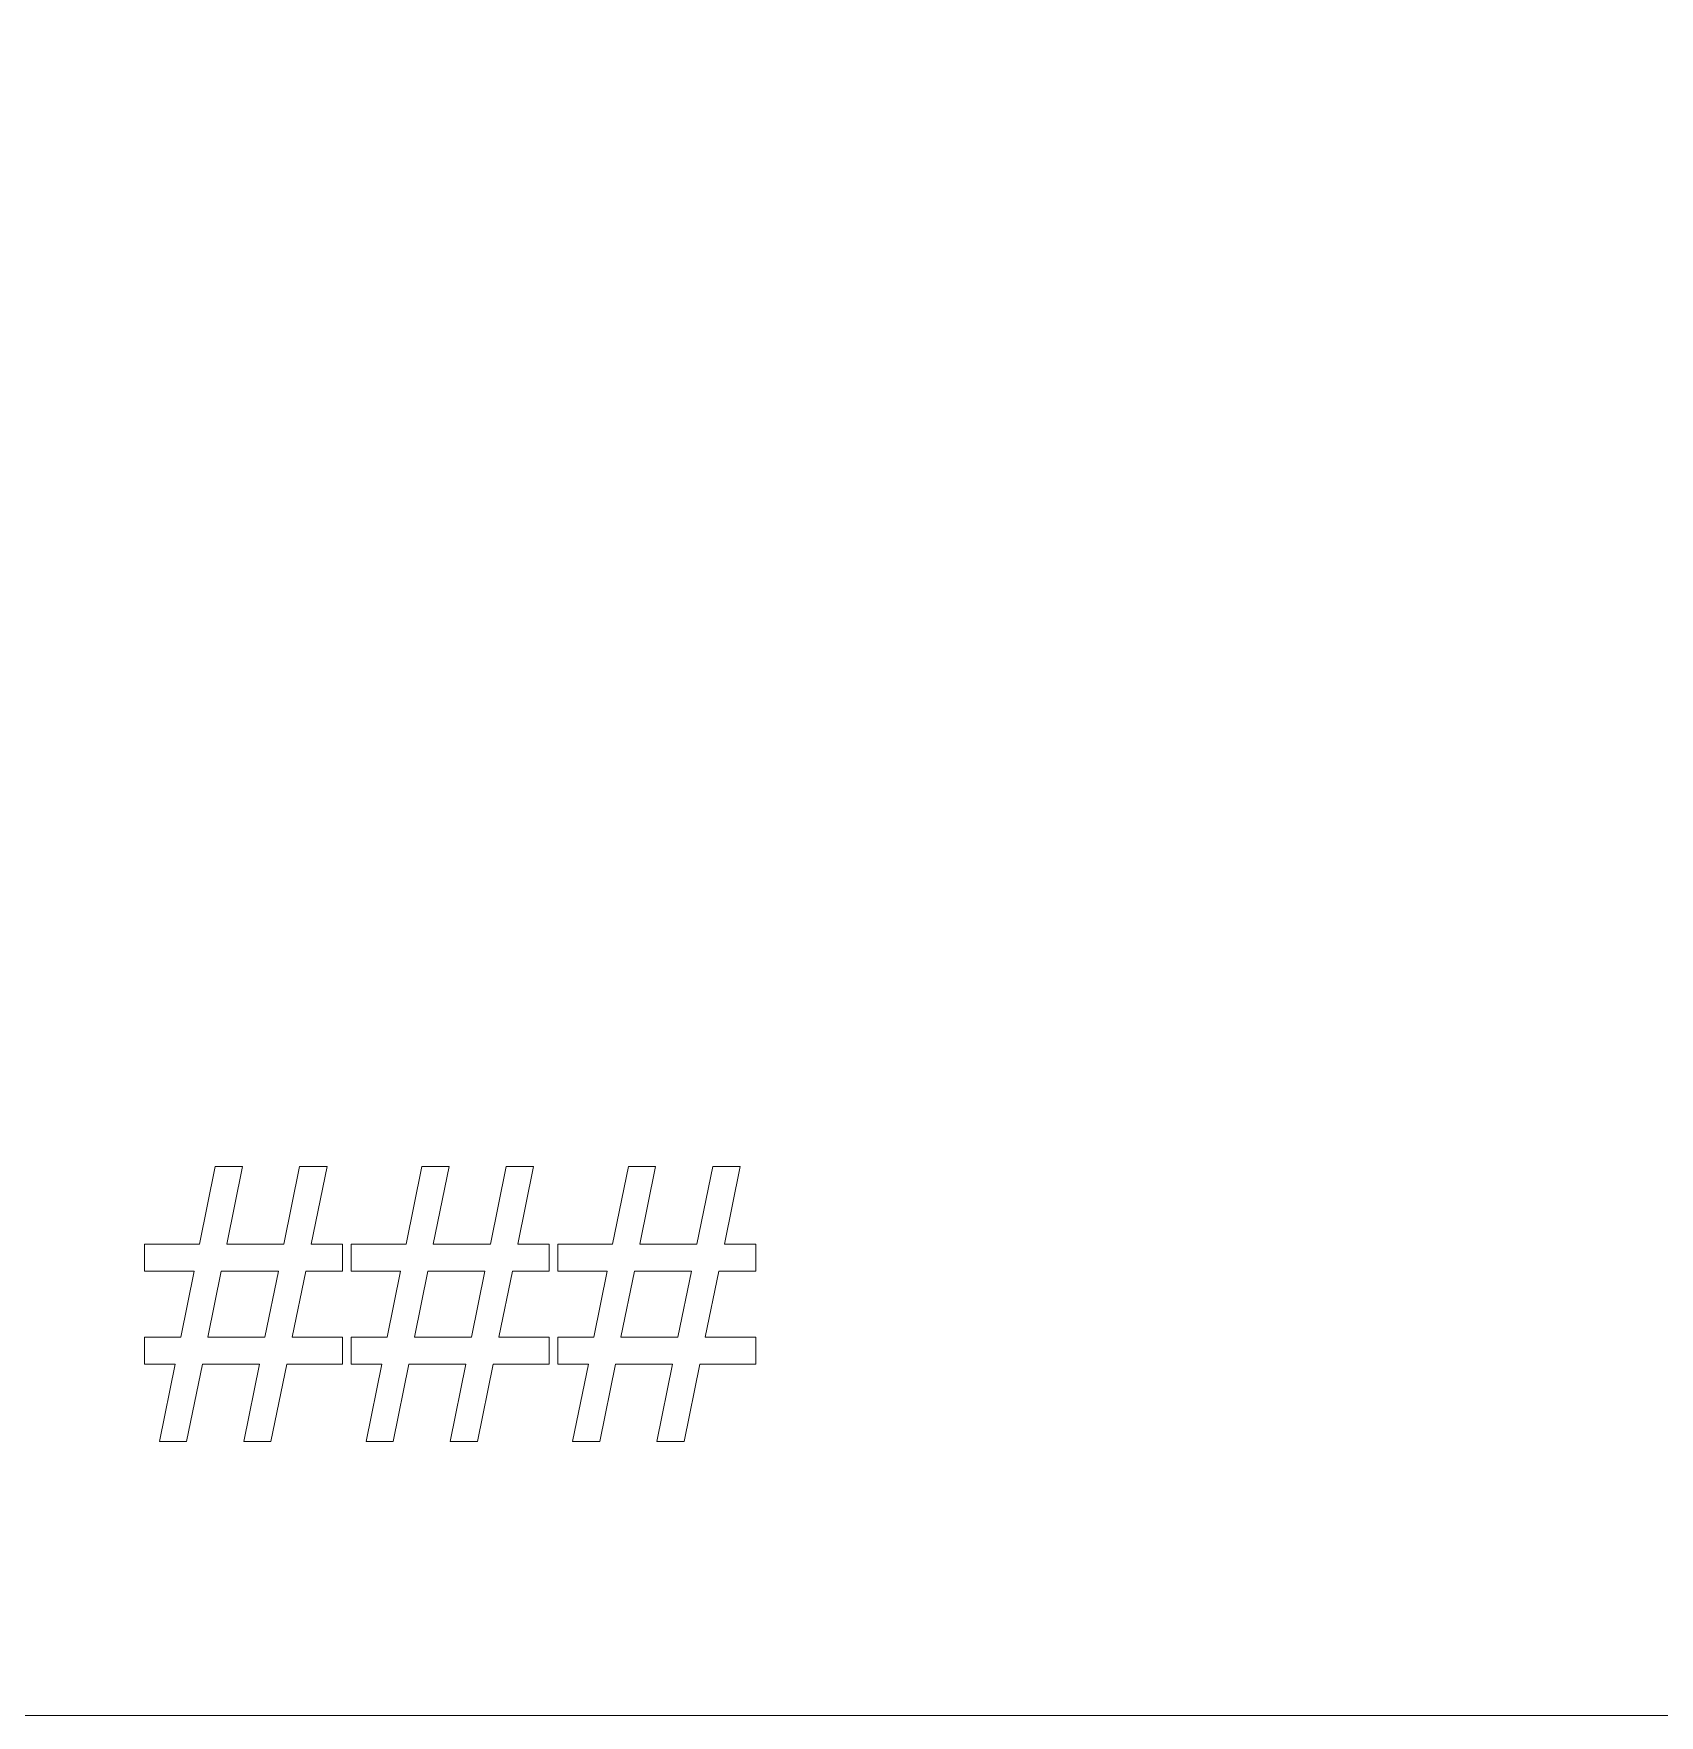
# Model space of a CAD drawing. Header units: millimetres. Extents: x -386 to 231, y -1182 to 269.
# Drawn here: x -129.92 to -92.86, y -30.61 to 7.73 of the extents above; entities that cross this region are included whole.
import ezdxf

# ---------------------------------------------------------------- set-up
doc = ezdxf.new("R2010")
doc.units = ezdxf.units.MM
doc.header["$MEASUREMENT"] = 0
doc.layers.add('3MM_POLY_SHELL', color=7, linetype='Continuous')

msp = doc.modelspace()

# ---------------------------------------------------------------- linework, layer by layer
at = {"layer": '3MM_POLY_SHELL', "color": 250, "lineweight": 9}
msp.add_open_spline([(129.5705, 244.3883), (129.5705, 244.3883), (129.5705, 85.1493), (129.5705, 85.1493), (129.5705, 85.1493), (129.5705, 74.8907), (126.4151, 64.8803), (120.5321, 56.4761), (120.5321, 56.4761), (120.5321, 56.4761), (74.4994, -9.285), (74.4994, -9.285), (74.4994, -9.285), (65.1429, -22.6513), (49.8534, -30.6119), (33.5378, -30.6119), (33.5378, -30.6119), (33.5378, -30.6119), (-120.4295, -30.6119), (-120.4295, -30.6119), (-120.4295, -30.6119), (-120.4295, -30.6119), (-274.3967, -30.6119), (-274.3967, -30.6119), (-274.3967, -30.6119), (-290.7124, -30.6119), (-306.0018, -22.6513), (-315.3583, -9.285), (-315.3583, -9.285), (-315.3583, -9.285), (-361.3911, 56.4761), (-361.3911, 56.4761), (-361.3911, 56.4761), (-367.274, 64.8803), (-370.4295, 74.8907), (-370.4295, 85.1493), (-370.4295, 85.1493), (-370.4295, 85.1493), (-370.4295, 244.3881), (-370.4295, 244.3881), (-370.4295, 244.3881), (-370.4295, 251.0186), (-367.7955, 257.3774), (-363.1071, 262.0658), (-363.1071, 262.0658), (-358.4187, 266.7542), (-352.0599, 269.3881), (-345.4295, 269.3881), (-345.4295, 269.3881), (-345.4295, 269.3881), (-340.9246, 269.3881), (-340.9246, 269.3881), (-340.9246, 269.3881), (-329.0075, 269.3881), (-318.7472, 260.9767), (-316.41, 249.2911), (-316.41, 249.2911), (-316.41, 249.2911), (-304.6611, 190.5464), (-304.6611, 190.5464), (-304.6611, 190.5464), (-301.9604, 177.0428), (-293.8098, 165.2509), (-282.132, 157.9522), (-282.132, 157.9522), (-282.132, 157.9522), (-220.4295, 119.3881), (-220.4295, 119.3881), (-220.4295, 119.3881), (-220.4295, 119.3881), (-20.4295, 119.3881), (-20.4295, 119.3881), (-20.4295, 119.3881), (-20.4295, 119.3881), (41.2731, 157.9522), (41.2731, 157.9522), (41.2731, 157.9522), (52.9509, 165.2509), (61.1015, 177.0428), (63.8022, 190.5464), (63.8022, 190.5464), (63.8022, 190.5464), (75.5511, 249.2911), (75.5511, 249.2911), (75.5511, 249.2911), (77.8882, 260.9767), (88.1486, 269.3881), (100.0656, 269.3881), (100.0656, 269.3881), (100.0656, 269.3881), (104.5705, 269.3881), (104.5705, 269.3881), (104.5705, 269.3881), (118.3776, 269.3881), (129.5705, 258.1953), (129.5705, 244.3883)], degree=3, knots=[0, 0, 0, 0, 0.04, 0.04, 0.04, 0.04, 0.08, 0.08, 0.08, 0.08, 0.12, 0.12, 0.12, 0.12, 0.16, 0.16, 0.16, 0.16, 0.2, 0.2, 0.2, 0.2, 0.24, 0.24, 0.24, 0.24, 0.28, 0.28, 0.28, 0.28, 0.32, 0.32, 0.32, 0.32, 0.36, 0.36, 0.36, 0.36, 0.4, 0.4, 0.4, 0.4, 0.44, 0.44, 0.44, 0.44, 0.48, 0.48, 0.48, 0.48, 0.52, 0.52, 0.52, 0.52, 0.56, 0.56, 0.56, 0.56, 0.6, 0.6, 0.6, 0.6, 0.64, 0.64, 0.64, 0.64, 0.68, 0.68, 0.68, 0.68, 0.72, 0.72, 0.72, 0.72, 0.76, 0.76, 0.76, 0.76, 0.8, 0.8, 0.8, 0.8, 0.84, 0.84, 0.84, 0.84, 0.88, 0.88, 0.88, 0.88, 0.92, 0.92, 0.92, 0.92, 1, 1, 1, 1], dxfattribs=at)
at = {"layer": '3MM_POLY_SHELL', "color": 140, "lineweight": 9}
for points, knots in [([(-127.0491, -24.3649), (-127.0491, -24.3649), (-126.6893, -22.6038), (-126.6893, -22.6038), (-126.6893, -22.6038), (-126.6893, -22.6038), (-127.3878, -22.6038), (-127.3878, -22.6038), (-127.3878, -22.6038), (-127.3878, -22.6038), (-127.3878, -21.9886), (-127.3878, -21.9886), (-127.3878, -21.9886), (-127.3878, -21.9886), (-126.5651, -21.9886), (-126.5651, -21.9886), (-126.5651, -21.9886), (-126.5651, -21.9886), (-126.2603, -20.4872), (-126.2603, -20.4872), (-126.2603, -20.4872), (-126.2603, -20.4872), (-127.3878, -20.4872), (-127.3878, -20.4872), (-127.3878, -20.4872), (-127.3878, -20.4872), (-127.3878, -19.8719), (-127.3878, -19.8719), (-127.3878, -19.8719), (-127.3878, -19.8719), (-126.1362, -19.8719), (-126.1362, -19.8719), (-126.1362, -19.8719), (-126.1362, -19.8719), (-125.7763, -18.0981), (-125.7763, -18.0981), (-125.7763, -18.0981), (-125.7763, -18.0981), (-125.1554, -18.0981), (-125.1554, -18.0981), (-125.1554, -18.0981), (-125.1554, -18.0981), (-125.5153, -19.8719), (-125.5153, -19.8719), (-125.5153, -19.8719), (-125.5153, -19.8719), (-124.2128, -19.8719), (-124.2128, -19.8719), (-124.2128, -19.8719), (-124.2128, -19.8719), (-123.8544, -18.0981), (-123.8544, -18.0981), (-123.8544, -18.0981), (-123.8544, -18.0981), (-123.2292, -18.0981), (-123.2292, -18.0981), (-123.2292, -18.0981), (-123.2292, -18.0981), (-123.5891, -19.8719), (-123.5891, -19.8719), (-123.5891, -19.8719), (-123.5891, -19.8719), (-122.8736, -19.8719), (-122.8736, -19.8719), (-122.8736, -19.8719), (-122.8736, -19.8719), (-122.8736, -20.4872), (-122.8736, -20.4872), (-122.8736, -20.4872), (-122.8736, -20.4872), (-123.7133, -20.4872), (-123.7133, -20.4872), (-123.7133, -20.4872), (-123.7133, -20.4872), (-124.0237, -21.9886), (-124.0237, -21.9886), (-124.0237, -21.9886), (-124.0237, -21.9886), (-122.8736, -21.9886), (-122.8736, -21.9886), (-122.8736, -21.9886), (-122.8736, -21.9886), (-122.8736, -22.6038), (-122.8736, -22.6038), (-122.8736, -22.6038), (-122.8736, -22.6038), (-124.1479, -22.6038), (-124.1479, -22.6038), (-124.1479, -22.6038), (-124.1479, -22.6038), (-124.5063, -24.3649), (-124.5063, -24.3649), (-124.5063, -24.3649), (-124.5063, -24.3649), (-125.1272, -24.3649), (-125.1272, -24.3649), (-125.1272, -24.3649), (-125.1272, -24.3649), (-124.7716, -22.6038), (-124.7716, -22.6038), (-124.7716, -22.6038), (-124.7716, -22.6038), (-126.0698, -22.6038), (-126.0698, -22.6038), (-126.0698, -22.6038), (-126.0698, -22.6038), (-126.4297, -24.3649), (-126.4297, -24.3649), (-126.4297, -24.3649), (-126.4297, -24.3649), (-127.0491, -24.3649), (-127.0491, -24.3649)], [0, 0, 0, 0, 0.0344828, 0.0344828, 0.0344828, 0.0344828, 0.0689655, 0.0689655, 0.0689655, 0.0689655, 0.1034483, 0.1034483, 0.1034483, 0.1034483, 0.137931, 0.137931, 0.137931, 0.137931, 0.1724138, 0.1724138, 0.1724138, 0.1724138, 0.2068966, 0.2068966, 0.2068966, 0.2068966, 0.2413793, 0.2413793, 0.2413793, 0.2413793, 0.2758621, 0.2758621, 0.2758621, 0.2758621, 0.3103448, 0.3103448, 0.3103448, 0.3103448, 0.3448276, 0.3448276, 0.3448276, 0.3448276, 0.3793103, 0.3793103, 0.3793103, 0.3793103, 0.4137931, 0.4137931, 0.4137931, 0.4137931, 0.4482759, 0.4482759, 0.4482759, 0.4482759, 0.4827586, 0.4827586, 0.4827586, 0.4827586, 0.5172414, 0.5172414, 0.5172414, 0.5172414, 0.5517241, 0.5517241, 0.5517241, 0.5517241, 0.5862069, 0.5862069, 0.5862069, 0.5862069, 0.6206897, 0.6206897, 0.6206897, 0.6206897, 0.6551724, 0.6551724, 0.6551724, 0.6551724, 0.6896552, 0.6896552, 0.6896552, 0.6896552, 0.7241379, 0.7241379, 0.7241379, 0.7241379, 0.7586207, 0.7586207, 0.7586207, 0.7586207, 0.7931034, 0.7931034, 0.7931034, 0.7931034, 0.8275862, 0.8275862, 0.8275862, 0.8275862, 0.862069, 0.862069, 0.862069, 0.862069, 0.8965517, 0.8965517, 0.8965517, 0.8965517, 0.9310345, 0.9310345, 0.9310345, 0.9310345, 1, 1, 1, 1]), ([(-122.3402, -24.3649), (-122.3402, -24.3649), (-121.9804, -22.6038), (-121.9804, -22.6038), (-121.9804, -22.6038), (-121.9804, -22.6038), (-122.6789, -22.6038), (-122.6789, -22.6038), (-122.6789, -22.6038), (-122.6789, -22.6038), (-122.6789, -21.9886), (-122.6789, -21.9886), (-122.6789, -21.9886), (-122.6789, -21.9886), (-121.8562, -21.9886), (-121.8562, -21.9886), (-121.8562, -21.9886), (-121.8562, -21.9886), (-121.5514, -20.4872), (-121.5514, -20.4872), (-121.5514, -20.4872), (-121.5514, -20.4872), (-122.6789, -20.4872), (-122.6789, -20.4872), (-122.6789, -20.4872), (-122.6789, -20.4872), (-122.6789, -19.8719), (-122.6789, -19.8719), (-122.6789, -19.8719), (-122.6789, -19.8719), (-121.4273, -19.8719), (-121.4273, -19.8719), (-121.4273, -19.8719), (-121.4273, -19.8719), (-121.0674, -18.0981), (-121.0674, -18.0981), (-121.0674, -18.0981), (-121.0674, -18.0981), (-120.4465, -18.0981), (-120.4465, -18.0981), (-120.4465, -18.0981), (-120.4465, -18.0981), (-120.8064, -19.8719), (-120.8064, -19.8719), (-120.8064, -19.8719), (-120.8064, -19.8719), (-119.5039, -19.8719), (-119.5039, -19.8719), (-119.5039, -19.8719), (-119.5039, -19.8719), (-119.1455, -18.0981), (-119.1455, -18.0981), (-119.1455, -18.0981), (-119.1455, -18.0981), (-118.5203, -18.0981), (-118.5203, -18.0981), (-118.5203, -18.0981), (-118.5203, -18.0981), (-118.8802, -19.8719), (-118.8802, -19.8719), (-118.8802, -19.8719), (-118.8802, -19.8719), (-118.1647, -19.8719), (-118.1647, -19.8719), (-118.1647, -19.8719), (-118.1647, -19.8719), (-118.1647, -20.4872), (-118.1647, -20.4872), (-118.1647, -20.4872), (-118.1647, -20.4872), (-119.0044, -20.4872), (-119.0044, -20.4872), (-119.0044, -20.4872), (-119.0044, -20.4872), (-119.3148, -21.9886), (-119.3148, -21.9886), (-119.3148, -21.9886), (-119.3148, -21.9886), (-118.1647, -21.9886), (-118.1647, -21.9886), (-118.1647, -21.9886), (-118.1647, -21.9886), (-118.1647, -22.6038), (-118.1647, -22.6038), (-118.1647, -22.6038), (-118.1647, -22.6038), (-119.439, -22.6038), (-119.439, -22.6038), (-119.439, -22.6038), (-119.439, -22.6038), (-119.7974, -24.3649), (-119.7974, -24.3649), (-119.7974, -24.3649), (-119.7974, -24.3649), (-120.4183, -24.3649), (-120.4183, -24.3649), (-120.4183, -24.3649), (-120.4183, -24.3649), (-120.0627, -22.6038), (-120.0627, -22.6038), (-120.0627, -22.6038), (-120.0627, -22.6038), (-121.3609, -22.6038), (-121.3609, -22.6038), (-121.3609, -22.6038), (-121.3609, -22.6038), (-121.7208, -24.3649), (-121.7208, -24.3649), (-121.7208, -24.3649), (-121.7208, -24.3649), (-122.3402, -24.3649), (-122.3402, -24.3649)], [0, 0, 0, 0, 0.0344828, 0.0344828, 0.0344828, 0.0344828, 0.0689655, 0.0689655, 0.0689655, 0.0689655, 0.1034483, 0.1034483, 0.1034483, 0.1034483, 0.137931, 0.137931, 0.137931, 0.137931, 0.1724138, 0.1724138, 0.1724138, 0.1724138, 0.2068966, 0.2068966, 0.2068966, 0.2068966, 0.2413793, 0.2413793, 0.2413793, 0.2413793, 0.2758621, 0.2758621, 0.2758621, 0.2758621, 0.3103448, 0.3103448, 0.3103448, 0.3103448, 0.3448276, 0.3448276, 0.3448276, 0.3448276, 0.3793103, 0.3793103, 0.3793103, 0.3793103, 0.4137931, 0.4137931, 0.4137931, 0.4137931, 0.4482759, 0.4482759, 0.4482759, 0.4482759, 0.4827586, 0.4827586, 0.4827586, 0.4827586, 0.5172414, 0.5172414, 0.5172414, 0.5172414, 0.5517241, 0.5517241, 0.5517241, 0.5517241, 0.5862069, 0.5862069, 0.5862069, 0.5862069, 0.6206897, 0.6206897, 0.6206897, 0.6206897, 0.6551724, 0.6551724, 0.6551724, 0.6551724, 0.6896552, 0.6896552, 0.6896552, 0.6896552, 0.7241379, 0.7241379, 0.7241379, 0.7241379, 0.7586207, 0.7586207, 0.7586207, 0.7586207, 0.7931034, 0.7931034, 0.7931034, 0.7931034, 0.8275862, 0.8275862, 0.8275862, 0.8275862, 0.862069, 0.862069, 0.862069, 0.862069, 0.8965517, 0.8965517, 0.8965517, 0.8965517, 0.9310345, 0.9310345, 0.9310345, 0.9310345, 1, 1, 1, 1]), ([(-117.6313, -24.3649), (-117.6313, -24.3649), (-117.2715, -22.6038), (-117.2715, -22.6038), (-117.2715, -22.6038), (-117.2715, -22.6038), (-117.97, -22.6038), (-117.97, -22.6038), (-117.97, -22.6038), (-117.97, -22.6038), (-117.97, -21.9886), (-117.97, -21.9886), (-117.97, -21.9886), (-117.97, -21.9886), (-117.1473, -21.9886), (-117.1473, -21.9886), (-117.1473, -21.9886), (-117.1473, -21.9886), (-116.8425, -20.4872), (-116.8425, -20.4872), (-116.8425, -20.4872), (-116.8425, -20.4872), (-117.97, -20.4872), (-117.97, -20.4872), (-117.97, -20.4872), (-117.97, -20.4872), (-117.97, -19.8719), (-117.97, -19.8719), (-117.97, -19.8719), (-117.97, -19.8719), (-116.7184, -19.8719), (-116.7184, -19.8719), (-116.7184, -19.8719), (-116.7184, -19.8719), (-116.3585, -18.0981), (-116.3585, -18.0981), (-116.3585, -18.0981), (-116.3585, -18.0981), (-115.7376, -18.0981), (-115.7376, -18.0981), (-115.7376, -18.0981), (-115.7376, -18.0981), (-116.0975, -19.8719), (-116.0975, -19.8719), (-116.0975, -19.8719), (-116.0975, -19.8719), (-114.795, -19.8719), (-114.795, -19.8719), (-114.795, -19.8719), (-114.795, -19.8719), (-114.4366, -18.0981), (-114.4366, -18.0981), (-114.4366, -18.0981), (-114.4366, -18.0981), (-113.8114, -18.0981), (-113.8114, -18.0981), (-113.8114, -18.0981), (-113.8114, -18.0981), (-114.1713, -19.8719), (-114.1713, -19.8719), (-114.1713, -19.8719), (-114.1713, -19.8719), (-113.4558, -19.8719), (-113.4558, -19.8719), (-113.4558, -19.8719), (-113.4558, -19.8719), (-113.4558, -20.4872), (-113.4558, -20.4872), (-113.4558, -20.4872), (-113.4558, -20.4872), (-114.2955, -20.4872), (-114.2955, -20.4872), (-114.2955, -20.4872), (-114.2955, -20.4872), (-114.6059, -21.9886), (-114.6059, -21.9886), (-114.6059, -21.9886), (-114.6059, -21.9886), (-113.4558, -21.9886), (-113.4558, -21.9886), (-113.4558, -21.9886), (-113.4558, -21.9886), (-113.4558, -22.6038), (-113.4558, -22.6038), (-113.4558, -22.6038), (-113.4558, -22.6038), (-114.7301, -22.6038), (-114.7301, -22.6038), (-114.7301, -22.6038), (-114.7301, -22.6038), (-115.0885, -24.3649), (-115.0885, -24.3649), (-115.0885, -24.3649), (-115.0885, -24.3649), (-115.7094, -24.3649), (-115.7094, -24.3649), (-115.7094, -24.3649), (-115.7094, -24.3649), (-115.3538, -22.6038), (-115.3538, -22.6038), (-115.3538, -22.6038), (-115.3538, -22.6038), (-116.652, -22.6038), (-116.652, -22.6038), (-116.652, -22.6038), (-116.652, -22.6038), (-117.0119, -24.3649), (-117.0119, -24.3649), (-117.0119, -24.3649), (-117.0119, -24.3649), (-117.6313, -24.3649), (-117.6313, -24.3649)], [0, 0, 0, 0, 0.0344828, 0.0344828, 0.0344828, 0.0344828, 0.0689655, 0.0689655, 0.0689655, 0.0689655, 0.1034483, 0.1034483, 0.1034483, 0.1034483, 0.137931, 0.137931, 0.137931, 0.137931, 0.1724138, 0.1724138, 0.1724138, 0.1724138, 0.2068966, 0.2068966, 0.2068966, 0.2068966, 0.2413793, 0.2413793, 0.2413793, 0.2413793, 0.2758621, 0.2758621, 0.2758621, 0.2758621, 0.3103448, 0.3103448, 0.3103448, 0.3103448, 0.3448276, 0.3448276, 0.3448276, 0.3448276, 0.3793103, 0.3793103, 0.3793103, 0.3793103, 0.4137931, 0.4137931, 0.4137931, 0.4137931, 0.4482759, 0.4482759, 0.4482759, 0.4482759, 0.4827586, 0.4827586, 0.4827586, 0.4827586, 0.5172414, 0.5172414, 0.5172414, 0.5172414, 0.5517241, 0.5517241, 0.5517241, 0.5517241, 0.5862069, 0.5862069, 0.5862069, 0.5862069, 0.6206897, 0.6206897, 0.6206897, 0.6206897, 0.6551724, 0.6551724, 0.6551724, 0.6551724, 0.6896552, 0.6896552, 0.6896552, 0.6896552, 0.7241379, 0.7241379, 0.7241379, 0.7241379, 0.7586207, 0.7586207, 0.7586207, 0.7586207, 0.7931034, 0.7931034, 0.7931034, 0.7931034, 0.8275862, 0.8275862, 0.8275862, 0.8275862, 0.862069, 0.862069, 0.862069, 0.862069, 0.8965517, 0.8965517, 0.8965517, 0.8965517, 0.9310345, 0.9310345, 0.9310345, 0.9310345, 1, 1, 1, 1]), ([(-125.9456, -21.9886), (-125.9456, -21.9886), (-124.6474, -21.9886), (-124.6474, -21.9886), (-124.6474, -21.9886), (-124.6474, -21.9886), (-124.337, -20.4872), (-124.337, -20.4872), (-124.337, -20.4872), (-124.337, -20.4872), (-125.6394, -20.4872), (-125.6394, -20.4872), (-125.6394, -20.4872), (-125.6394, -20.4872), (-125.9456, -21.9886), (-125.9456, -21.9886)], [0, 0, 0, 0, 0.2, 0.2, 0.2, 0.2, 0.4, 0.4, 0.4, 0.4, 0.6, 0.6, 0.6, 0.6, 1, 1, 1, 1]), ([(-121.2367, -21.9886), (-121.2367, -21.9886), (-119.9385, -21.9886), (-119.9385, -21.9886), (-119.9385, -21.9886), (-119.9385, -21.9886), (-119.6281, -20.4872), (-119.6281, -20.4872), (-119.6281, -20.4872), (-119.6281, -20.4872), (-120.9305, -20.4872), (-120.9305, -20.4872), (-120.9305, -20.4872), (-120.9305, -20.4872), (-121.2367, -21.9886), (-121.2367, -21.9886)], [0, 0, 0, 0, 0.2, 0.2, 0.2, 0.2, 0.4, 0.4, 0.4, 0.4, 0.6, 0.6, 0.6, 0.6, 1, 1, 1, 1]), ([(-116.5278, -21.9886), (-116.5278, -21.9886), (-115.2296, -21.9886), (-115.2296, -21.9886), (-115.2296, -21.9886), (-115.2296, -21.9886), (-114.9192, -20.4872), (-114.9192, -20.4872), (-114.9192, -20.4872), (-114.9192, -20.4872), (-116.2216, -20.4872), (-116.2216, -20.4872), (-116.2216, -20.4872), (-116.2216, -20.4872), (-116.5278, -21.9886), (-116.5278, -21.9886)], [0, 0, 0, 0, 0.2, 0.2, 0.2, 0.2, 0.4, 0.4, 0.4, 0.4, 0.6, 0.6, 0.6, 0.6, 1, 1, 1, 1])]:
    msp.add_open_spline(points, degree=3, knots=knots, dxfattribs=at)

doc.saveas('drawing.dxf')
